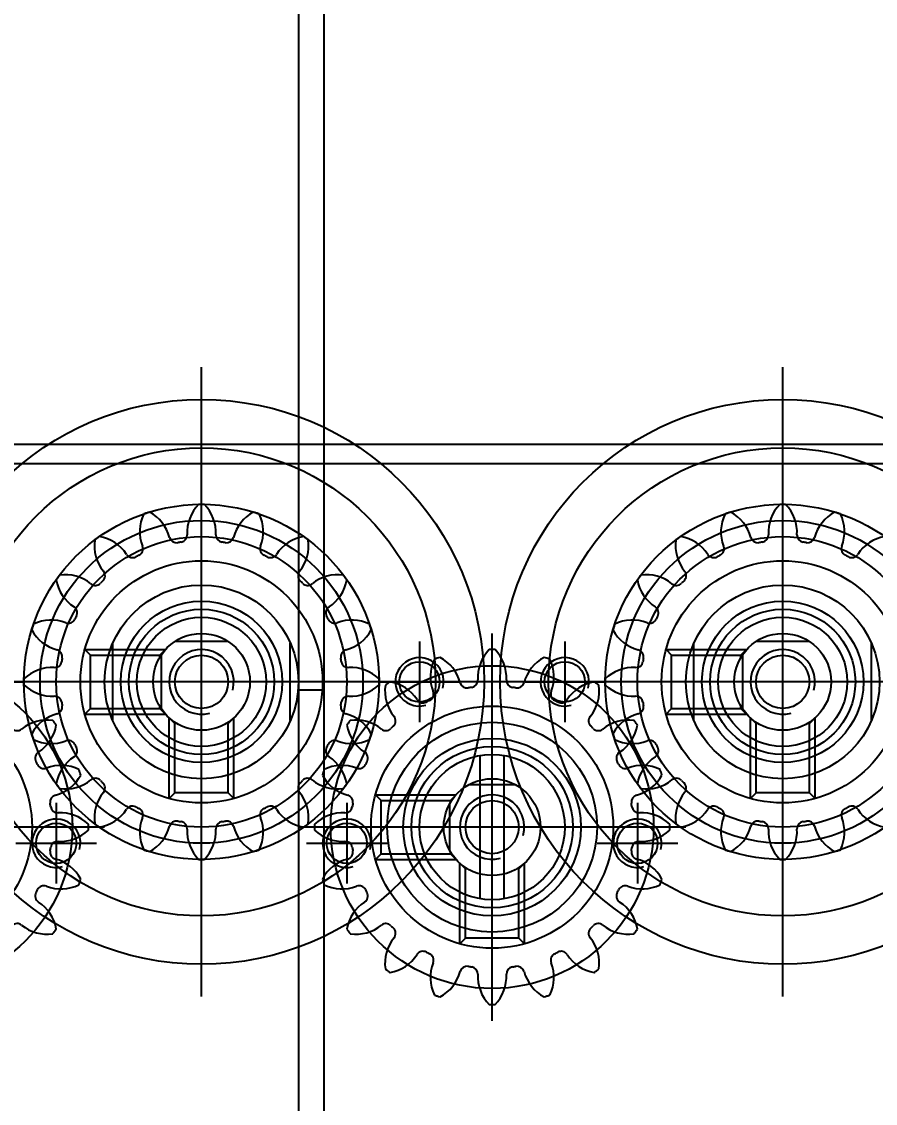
# Model space of a CAD drawing. Header units: inches. Extents: x 0 to 77285, y -118 to 40065.
# Drawn here: x 15554.5 to 15607.4, y 25654.9 to 25722 of the extents above; entities that cross this region are included whole.
import ezdxf

# ---------------------------------------------------------------- set-up
doc = ezdxf.new("R2010")
doc.units = ezdxf.units.IN
doc.header["$LTSCALE"] = 5
doc.header["$MEASUREMENT"] = 0
doc.layers.add('A', color=8, linetype='Continuous')
doc.styles.add('SCI', font='')
doc.styles.get('SCI').set_extended_font_data('Gulim')
doc.dimstyles.new('SCH', dxfattribs={"dimtxt": 2.5, "dimasz": 2, "dimexe": 1.25, "dimexo": 0.625, "dimtad": 1, "dimdec": 8, "dimtxsty": 'SCI', "dimcen": 2.5, "dimclrd": 4, "dimclre": 4, "dimclrt": 7, "dimadec": 8, "dimazin": 2, "dimtfac": 1, "dimtdec": 8, "dimtmove": 0, "dimatfit": 3, "dimfxl": 1, "dimarcsym": 0})

# ---------------------------------------------------------------- blocks, each defined once
blk = doc.blocks.new('A$Cc399747e')
at = {"ltscale": 5}
for p, q in [((1711.792, 71), (1711.792, 1381)), ((1710.192, 1101), (1710.192, 71)), ((1711.792, 596), (1710.192, 596))]:
    blk.add_line(p, q, dxfattribs=at)
for p, q in [((1699.792, 616.5), (1699.792, 592.5)), ((1681.792, 615), (1681.792, 576)), ((1717.792, 615), (1717.792, 576)), ((1699.792, 612), (1699.792, 597)), ((1697.792, 611.729), (1697.792, 606.736)), ((1697.792, 611.729), (1698.142, 611.379)), ((1698.142, 611.379), (1701.442, 611.379)), ((1698.142, 611.379), (1698.142, 607.086)), ((1701.792, 611.729), (1701.442, 611.379)), ((1701.442, 611.379), (1701.442, 607.086)), ((1701.792, 611.729), (1701.792, 606.736)), ((1699.792, 610), (1699.792, 599)), ((1699.042, 608.937), (1699.042, 600.063)), ((1700.542, 608.937), (1700.542, 600.063)), ((1681.792, 608.5), (1681.792, 582.5)), ((1681.792, 608.5), (1681.792, 582.5)), ((1690.792, 603), (1690.792, 608)), ((1708.792, 603), (1708.792, 608)), ((1717.792, 608.5), (1717.792, 582.5)), ((1717.792, 608.5), (1717.792, 582.5)), ((1726.792, 603), (1726.792, 608)), ((1681.792, 607.5), (1681.792, 583.5)), ((1717.792, 607.5), (1717.792, 583.5)), ((1698.142, 607.086), (1697.792, 606.736)), ((1698.142, 607.086), (1698.271, 607.086)), ((1701.313, 607.086), (1701.442, 607.086)), ((1701.442, 607.086), (1701.792, 606.736)), ((1707.021, 606.5), (1702.028, 606.5)), ((1702.378, 606.15), (1702.028, 606.5)), ((1702.378, 606.15), (1702.378, 606.021)), ((1706.671, 606.15), (1702.378, 606.15)), ((1702.433, 603.077), (1702.433, 605.923)), ((1707.021, 606.5), (1706.671, 606.15)), ((1706.671, 606.15), (1706.671, 602.85)), ((1693.292, 605.5), (1688.292, 605.5)), ((1711.292, 605.5), (1706.292, 605.5)), ((1729.292, 605.5), (1724.292, 605.5)), ((1687.792, 604.5), (1711.792, 604.5)), ((1692.292, 604.5), (1707.292, 604.5)), ((1694.292, 604.5), (1705.292, 604.5)), ((1723.792, 604.5), (1747.792, 604.5)), ((1728.292, 604.5), (1743.292, 604.5)), ((1679.792, 602.729), (1679.792, 597.736)), ((1679.792, 602.729), (1680.142, 602.379)), ((1683.792, 602.729), (1683.442, 602.379)), ((1683.792, 602.729), (1683.792, 597.736)), ((1702.378, 602.85), (1702.028, 602.5)), ((1702.378, 602.98), (1702.378, 602.85)), ((1706.671, 602.85), (1702.378, 602.85)), ((1707.021, 602.5), (1706.671, 602.85)), ((1715.792, 602.729), (1715.792, 597.736)), ((1715.792, 602.729), (1716.142, 602.379)), ((1719.792, 602.729), (1719.442, 602.379)), ((1719.792, 602.729), (1719.792, 597.736)), ((1680.142, 602.379), (1683.442, 602.379)), ((1680.142, 602.379), (1680.142, 598.086)), ((1683.442, 602.379), (1683.442, 598.086)), ((1707.021, 602.5), (1702.028, 602.5)), ((1716.142, 602.379), (1719.442, 602.379)), ((1716.142, 602.379), (1716.142, 598.086)), ((1719.442, 602.379), (1719.442, 598.086)), ((1701.215, 601.859), (1698.369, 601.859)), ((1676.292, 597.898), (1676.292, 593.102)), ((1680.142, 598.086), (1679.792, 597.736)), ((1680.142, 598.086), (1680.271, 598.086)), ((1683.313, 598.086), (1683.442, 598.086)), ((1683.442, 598.086), (1683.792, 597.736)), ((1687.292, 597.898), (1687.292, 593.102)), ((1695.292, 593), (1695.292, 598)), ((1704.292, 593), (1704.292, 598)), ((1712.292, 597.898), (1712.292, 593.102)), ((1716.142, 598.086), (1715.792, 597.736)), ((1716.142, 598.086), (1716.271, 598.086)), ((1719.313, 598.086), (1719.442, 598.086)), ((1719.442, 598.086), (1719.792, 597.736)), ((1723.292, 597.898), (1723.292, 593.102)), ((1689.021, 597.5), (1684.028, 597.5)), ((1684.378, 597.15), (1684.028, 597.5)), ((1689.021, 597.5), (1688.671, 597.15)), ((1725.021, 597.5), (1720.028, 597.5)), ((1720.378, 597.15), (1720.028, 597.5)), ((1725.021, 597.5), (1724.671, 597.15)), ((1684.293, 593.843), (1684.293, 597.157)), ((1684.378, 597.15), (1684.378, 597.021)), ((1688.671, 597.15), (1684.378, 597.15)), ((1688.671, 597.15), (1688.671, 593.85)), ((1720.293, 593.843), (1720.293, 597.157)), ((1720.378, 597.15), (1720.378, 597.021)), ((1724.671, 597.15), (1720.378, 597.15)), ((1724.671, 597.15), (1724.671, 593.85)), ((1662.292, 595.5), (1701.292, 595.5)), ((1668.792, 595.5), (1694.792, 595.5)), ((1668.792, 595.5), (1694.792, 595.5)), ((1669.792, 595.5), (1693.792, 595.5)), ((1697.792, 595.5), (1692.792, 595.5)), ((1698.292, 595.5), (1737.292, 595.5)), ((1706.792, 595.5), (1701.792, 595.5)), ((1704.792, 595.5), (1730.792, 595.5)), ((1704.792, 595.5), (1730.792, 595.5)), ((1705.792, 595.5), (1729.792, 595.5)), ((1733.792, 595.5), (1728.792, 595.5)), ((1684.378, 593.85), (1684.028, 593.5)), ((1684.378, 593.98), (1684.378, 593.85)), ((1688.671, 593.85), (1684.378, 593.85)), ((1689.021, 593.5), (1688.671, 593.85)), ((1720.378, 593.85), (1720.028, 593.5)), ((1720.378, 593.98), (1720.378, 593.85)), ((1724.671, 593.85), (1720.378, 593.85)), ((1725.021, 593.5), (1724.671, 593.85)), ((1689.021, 593.5), (1684.028, 593.5)), ((1725.021, 593.5), (1720.028, 593.5)), ((1680.135, 592.999), (1683.449, 592.999)), ((1716.135, 592.999), (1719.449, 592.999)), ((1627.792, 582), (2635.792, 582))]:
    blk.add_line(p, q)
at = {"ltscale": 4}
for p, q in [((1627.792, 582), (2635.792, 582)), ((1627.792, 580.8), (2635.792, 580.8))]:
    blk.add_line(p, q, dxfattribs=at)
for centre, radius in [((1699.792, 604.5), 10), ((1735.792, 604.5), 10), ((1681.792, 595.5), 17.5), ((1717.792, 595.5), 17.5), ((1699.792, 604.5), 7.5), ((1735.792, 604.5), 7.5), ((1699.792, 604.5), 6.5), ((1681.792, 595.5), 14.5), ((1699.792, 604.5), 5.5), ((1717.792, 595.5), 14.5), ((1699.792, 604.5), 5), ((1699.792, 604.5), 4.5), ((1699.792, 604.5), 4.5), ((1699.792, 604.5), 3), ((1699.792, 604.5), 3), ((1690.792, 605.5), 1.25), ((1708.792, 605.5), 1.25), ((1726.792, 605.5), 1.25), ((1681.792, 595.5), 11), ((1699.792, 604.5), 1.65), ((1717.792, 595.5), 11), ((1681.792, 595.5), 10), ((1717.792, 595.5), 10), ((1681.792, 595.5), 9), ((1717.792, 595.5), 9), ((1681.792, 595.5), 7.5), ((1717.792, 595.5), 7.5), ((1681.792, 595.5), 6), ((1717.792, 595.5), 6), ((1681.792, 595.5), 5), ((1681.792, 595.5), 4.5), ((1717.792, 595.5), 5), ((1717.792, 595.5), 4.5), ((1681.792, 595.5), 4), ((1717.792, 595.5), 4), ((1681.792, 595.5), 3), ((1681.792, 595.5), 3), ((1717.792, 595.5), 3), ((1717.792, 595.5), 3), ((1681.792, 595.5), 1.65), ((1695.292, 595.5), 1.25), ((1704.292, 595.5), 1.25), ((1717.792, 595.5), 1.65)]:
    blk.add_circle(centre, radius)
for centre, radius, start, end in [((1701.404, 613.758), 2.5, 135.86546, 183.15785), ((1699.792, 604.5), 11, 90, 90.94936), ((1699.792, 604.5), 11, 89.05064, 90), ((1698.18, 613.758), 2.5, 356.84215, 44.13454), ((1698.464, 613.803), 2.5, 153.86546, 201.15785), ((1699.792, 604.5), 11, 108, 108.94936), ((1699.792, 604.5), 11, 107.05064, 108), ((1695.398, 612.807), 2.5, 14.84215, 62.13454), ((1704.186, 612.807), 2.5, 117.86546, 165.15785), ((1699.792, 604.5), 11, 72, 72.94936), ((1699.792, 604.5), 11, 71.05064, 72), ((1701.12, 613.803), 2.5, 338.84215, 26.13454), ((1695.655, 612.937), 2.5, 171.86546, 219.15785), ((1699.792, 604.5), 11, 126, 126.94936), ((1699.792, 604.5), 11, 125.05064, 126), ((1693.046, 611.042), 2.5, 32.84215, 80.13454), ((1698.242, 613.56), 0.442, 194.84215, 279.71096), ((1698.467, 613.596), 0.442, 278.28904, 3.15785), ((1701.117, 613.596), 0.442, 176.84215, 261.71096), ((1701.343, 613.56), 0.442, 260.28904, 345.15785), ((1706.538, 611.042), 2.5, 99.86546, 147.15785), ((1703.929, 612.937), 2.5, 320.84215, 8.13454), ((1699.792, 604.5), 11, 54, 54.94936), ((1699.792, 604.5), 11, 53.05064, 54), ((1695.721, 612.741), 0.442, 296.28904, 21.15785), ((1699.792, 604.5), 8.75, 99, 99.71096), ((1699.792, 604.5), 8.75, 98.28904, 99), ((1699.792, 604.5), 8.75, 81, 81.71096), ((1699.792, 604.5), 8.75, 80.28904, 81), ((1703.863, 612.741), 0.442, 158.84215, 243.71096), ((1695.518, 612.637), 0.442, 212.84215, 297.71096), ((1699.792, 604.5), 8.75, 117, 117.71096), ((1699.792, 604.5), 8.75, 116.28904, 117), ((1699.792, 604.5), 8.75, 63, 63.71096), ((1699.792, 604.5), 8.75, 62.28904, 63), ((1704.066, 612.637), 0.442, 242.28904, 327.15785), ((1693.374, 611.08), 0.442, 314.28904, 39.15785), ((1706.21, 611.08), 0.442, 140.84215, 225.71096), ((1699.792, 604.5), 11, 144, 144.94936), ((1693.25, 611.246), 2.5, 189.86546, 237.15785), ((1699.792, 604.5), 11, 143.05064, 144), ((1691.355, 608.637), 2.5, 50.84215, 98.13454), ((1693.213, 610.918), 0.442, 230.84215, 315.71096), ((1699.792, 604.5), 8.75, 135, 135.71096), ((1699.792, 604.5), 8.75, 134.28904, 135), ((1699.792, 604.5), 8.75, 45, 45.71096), ((1699.792, 604.5), 8.75, 44.28904, 45), ((1706.372, 610.918), 0.442, 224.28904, 309.15785), ((1708.229, 608.637), 2.5, 81.86546, 129.15785), ((1706.334, 611.246), 2.5, 302.84215, 350.13454), ((1699.792, 604.5), 11, 36, 36.94936), ((1699.792, 604.5), 11, 35.05064, 36), ((1735.792, 604.5), 11, 144, 144.94936), ((1729.25, 611.246), 2.5, 189.86546, 237.15785), ((1735.792, 604.5), 11, 143.05064, 144), ((1727.355, 608.637), 2.5, 50.84215, 98.13454), ((1729.213, 610.918), 0.442, 230.84215, 315.71096), ((1691.655, 608.774), 0.442, 332.28904, 57.15785), ((1707.929, 608.774), 0.442, 122.84215, 207.71096), ((1727.655, 608.774), 0.442, 332.28904, 57.15785), ((1699.792, 604.5), 11, 161.05064, 162), ((1690.489, 605.828), 2.5, 68.84215, 116.13454), ((1691.551, 608.571), 0.442, 248.84215, 333.71096), ((1699.792, 604.5), 8.75, 153, 153.71096), ((1699.792, 604.5), 8.75, 152.28904, 153), ((1699.792, 604.5), 8.75, 27, 27.71096), ((1699.792, 604.5), 8.75, 26.28904, 27), ((1708.033, 608.571), 0.442, 206.28904, 291.15785), ((1709.095, 605.828), 2.5, 63.86546, 111.15785), ((1699.792, 604.5), 11, 18, 18.94936), ((1735.792, 604.5), 11, 161.05064, 162), ((1726.489, 605.828), 2.5, 68.84215, 116.13454), ((1727.551, 608.571), 0.442, 248.84215, 333.71096), ((1735.792, 604.5), 8.75, 153, 153.71096), ((1735.792, 604.5), 8.75, 152.28904, 153), ((1699.792, 604.5), 11, 162, 162.94936), ((1691.486, 608.894), 2.5, 207.86546, 255.15785), ((1708.098, 608.894), 2.5, 284.84215, 332.13454), ((1699.792, 604.5), 11, 17.05064, 18), ((1735.792, 604.5), 11, 162, 162.94936), ((1727.486, 608.894), 2.5, 207.86546, 255.15785), ((1690.792, 605.5), 1.5, 165, 105), ((1708.792, 605.5), 1.5, 165, 105), ((1726.792, 605.5), 1.5, 165, 105), ((1681.792, 595.5), 11, 108, 108.94936), ((1681.792, 595.5), 11, 107.05064, 108), ((1677.398, 603.807), 2.5, 14.84215, 62.13454), ((1683.404, 604.758), 2.5, 135.86546, 183.15785), ((1681.792, 595.5), 11, 90, 90.94936), ((1681.792, 595.5), 11, 89.05064, 90), ((1680.18, 604.758), 2.5, 356.84215, 44.13454), ((1686.186, 603.807), 2.5, 117.86546, 165.15785), ((1681.792, 595.5), 11, 72, 72.94936), ((1681.792, 595.5), 11, 71.05064, 72), ((1690.732, 606.051), 0.442, 350.28904, 75.15785), ((1699.792, 604.5), 8.75, 170.28904, 171), ((1699.792, 604.5), 2, 165, 105), ((1708.852, 606.051), 0.442, 104.84215, 189.71096), ((1699.792, 604.5), 8.75, 9, 9.71096), ((1717.792, 595.5), 11, 108, 108.94936), ((1717.792, 595.5), 11, 107.05064, 108), ((1713.398, 603.807), 2.5, 14.84215, 62.13454), ((1719.404, 604.758), 2.5, 135.86546, 183.15785), ((1717.792, 595.5), 11, 90, 90.94936), ((1717.792, 595.5), 11, 89.05064, 90), ((1716.18, 604.758), 2.5, 356.84215, 44.13454), ((1722.186, 603.807), 2.5, 117.86546, 165.15785), ((1717.792, 595.5), 11, 72, 72.94936), ((1717.792, 595.5), 11, 71.05064, 72), ((1726.732, 606.051), 0.442, 350.28904, 75.15785), ((1735.792, 604.5), 8.75, 170.28904, 171), ((1680.464, 604.803), 2.5, 153.86546, 201.15785), ((1683.12, 604.803), 2.5, 338.84215, 26.13454), ((1690.534, 602.888), 2.5, 86.84215, 134.13454), ((1690.697, 605.825), 0.442, 266.84215, 351.71096), ((1699.792, 604.5), 8.75, 171, 171.71096), ((1699.792, 604.5), 8.75, 8.28904, 9), ((1708.888, 605.825), 0.442, 188.28904, 273.15785), ((1709.05, 602.888), 2.5, 45.86546, 93.15785), ((1716.464, 604.803), 2.5, 153.86546, 201.15785), ((1719.12, 604.803), 2.5, 338.84215, 26.13454), ((1726.534, 602.888), 2.5, 86.84215, 134.13454), ((1726.697, 605.825), 0.442, 266.84215, 351.71096), ((1735.792, 604.5), 8.75, 171, 171.71096), ((1680.467, 604.596), 0.442, 278.28904, 3.15785), ((1683.117, 604.596), 0.442, 176.84215, 261.71096), ((1699.792, 604.5), 11, 179.05064, 180), ((1699.792, 604.5), 11, 360, 0.94936), ((1716.467, 604.596), 0.442, 278.28904, 3.15785), ((1719.117, 604.596), 0.442, 176.84215, 261.71096), ((1735.792, 604.5), 11, 179.05064, 180), ((1675.046, 602.042), 2.5, 32.84215, 80.13454), ((1677.721, 603.741), 0.442, 296.28904, 21.15785), ((1680.242, 604.56), 0.442, 194.84215, 279.71096), ((1681.792, 595.5), 8.75, 99, 99.71096), ((1681.792, 595.5), 8.75, 98.28904, 99), ((1681.792, 595.5), 8.75, 81, 81.71096), ((1681.792, 595.5), 8.75, 80.28904, 81), ((1683.343, 604.56), 0.442, 260.28904, 345.15785), ((1685.863, 603.741), 0.442, 158.84215, 243.71096), ((1688.538, 602.042), 2.5, 99.86546, 147.15785), ((1685.929, 603.937), 2.5, 320.84215, 8.13454), ((1681.792, 595.5), 11, 54, 54.94936), ((1681.792, 595.5), 11, 53.05064, 54), ((1699.792, 604.5), 11, 180, 180.94936), ((1690.534, 606.112), 2.5, 225.86546, 273.15785), ((1709.05, 606.112), 2.5, 266.84215, 314.13454), ((1699.792, 604.5), 11, 359.05064, 0), ((1713.655, 603.937), 2.5, 171.86546, 219.15785), ((1717.792, 595.5), 11, 126, 126.94936), ((1717.792, 595.5), 11, 125.05064, 126), ((1711.046, 602.042), 2.5, 32.84215, 80.13454), ((1713.721, 603.741), 0.442, 296.28904, 21.15785), ((1716.242, 604.56), 0.442, 194.84215, 279.71096), ((1717.792, 595.5), 8.75, 99, 99.71096), ((1717.792, 595.5), 8.75, 98.28904, 99), ((1717.792, 595.5), 8.75, 81, 81.71096), ((1717.792, 595.5), 8.75, 80.28904, 81), ((1719.343, 604.56), 0.442, 260.28904, 345.15785), ((1721.863, 603.741), 0.442, 158.84215, 243.71096), ((1724.538, 602.042), 2.5, 99.86546, 147.15785), ((1721.929, 603.937), 2.5, 320.84215, 8.13454), ((1717.792, 595.5), 11, 54, 54.94936), ((1717.792, 595.5), 11, 53.05064, 54), ((1735.792, 604.5), 11, 180, 180.94936), ((1726.534, 606.112), 2.5, 225.86546, 273.15785), ((1677.518, 603.637), 0.442, 212.84215, 297.71096), ((1681.792, 595.5), 8.75, 117, 117.71096), ((1681.792, 595.5), 8.75, 116.28904, 117), ((1681.792, 595.5), 8.75, 63, 63.71096), ((1681.792, 595.5), 8.75, 62.28904, 63), ((1686.066, 603.637), 0.442, 242.28904, 327.15785), ((1690.697, 603.175), 0.442, 8.28904, 93.15785), ((1699.792, 604.5), 8.75, 188.28904, 189), ((1699.792, 604.5), 8.75, 351, 351.71096), ((1708.888, 603.175), 0.442, 86.84215, 171.71096), ((1713.518, 603.637), 0.442, 212.84215, 297.71096), ((1717.792, 595.5), 8.75, 117, 117.71096), ((1717.792, 595.5), 8.75, 116.28904, 117), ((1717.792, 595.5), 8.75, 63, 63.71096), ((1717.792, 595.5), 8.75, 62.28904, 63), ((1722.066, 603.637), 0.442, 242.28904, 327.15785), ((1726.697, 603.175), 0.442, 8.28904, 93.15785), ((1735.792, 604.5), 8.75, 188.28904, 189), ((1690.732, 602.95), 0.442, 284.84215, 9.71096), ((1699.792, 604.5), 8.75, 189, 189.71096), ((1708.852, 602.95), 0.442, 170.28904, 255.15785), ((1699.792, 604.5), 8.75, 350.28904, 351), ((1726.732, 602.95), 0.442, 284.84215, 9.71096), ((1735.792, 604.5), 8.75, 189, 189.71096), ((1688.21, 602.08), 0.442, 140.84215, 225.71096), ((1690.229, 599.637), 2.5, 81.86546, 129.15785), ((1691.486, 600.106), 2.5, 104.84215, 152.13454), ((1681.792, 595.5), 11, 36, 36.94936), ((1681.792, 595.5), 11, 35.05064, 36), ((1708.098, 600.106), 2.5, 27.86546, 75.15785), ((1717.792, 595.5), 11, 144, 144.94936), ((1717.792, 595.5), 11, 143.05064, 144), ((1709.355, 599.637), 2.5, 50.84215, 98.13454), ((1711.374, 602.08), 0.442, 314.28904, 39.15785), ((1724.21, 602.08), 0.442, 140.84215, 225.71096), ((1726.229, 599.637), 2.5, 81.86546, 129.15785), ((1727.486, 600.106), 2.5, 104.84215, 152.13454), ((1717.792, 595.5), 11, 36, 36.94936), ((1717.792, 595.5), 11, 35.05064, 36), ((1681.792, 595.5), 8.75, 45, 45.71096), ((1681.792, 595.5), 8.75, 44.28904, 45), ((1688.372, 601.918), 0.442, 224.28904, 309.15785), ((1699.792, 604.5), 11, 197.05064, 198), ((1688.334, 602.246), 2.5, 302.84215, 350.13454), ((1711.25, 602.246), 2.5, 189.86546, 237.15785), ((1699.792, 604.5), 11, 342, 342.94936), ((1711.213, 601.918), 0.442, 230.84215, 315.71096), ((1717.792, 595.5), 8.75, 135, 135.71096), ((1717.792, 595.5), 8.75, 134.28904, 135), ((1717.792, 595.5), 8.75, 45, 45.71096), ((1717.792, 595.5), 8.75, 44.28904, 45), ((1724.372, 601.918), 0.442, 224.28904, 309.15785), ((1735.792, 604.5), 11, 197.05064, 198), ((1724.334, 602.246), 2.5, 302.84215, 350.13454), ((1699.792, 604.5), 11, 198, 198.94936), ((1690.489, 603.172), 2.5, 243.86546, 291.15785), ((1691.551, 600.429), 0.442, 26.28904, 111.15785), ((1699.792, 604.5), 8.75, 206.28904, 207), ((1699.792, 604.5), 8.75, 333, 333.71096), ((1708.033, 600.429), 0.442, 68.84215, 153.71096), ((1709.095, 603.172), 2.5, 248.84215, 296.13454), ((1699.792, 604.5), 11, 341.05064, 342), ((1735.792, 604.5), 11, 198, 198.94936), ((1726.489, 603.172), 2.5, 243.86546, 291.15785), ((1727.551, 600.429), 0.442, 26.28904, 111.15785), ((1735.792, 604.5), 8.75, 206.28904, 207), ((1689.929, 599.774), 0.442, 122.84215, 207.71096), ((1691.655, 600.226), 0.442, 302.84215, 27.71096), ((1699.792, 604.5), 8.75, 207, 207.71096), ((1707.929, 600.226), 0.442, 152.28904, 237.15785), ((1699.792, 604.5), 8.75, 332.28904, 333), ((1709.655, 599.774), 0.442, 332.28904, 57.15785), ((1725.929, 599.774), 0.442, 122.84215, 207.71096), ((1727.655, 600.226), 0.442, 302.84215, 27.71096), ((1735.792, 604.5), 8.75, 207, 207.71096), ((1681.792, 595.5), 8.75, 27, 27.71096), ((1681.792, 595.5), 8.75, 26.28904, 27), ((1690.033, 599.571), 0.442, 206.28904, 291.15785), ((1691.095, 596.828), 2.5, 63.86546, 111.15785), ((1693.25, 597.754), 2.5, 122.84215, 170.13454), ((1708.489, 596.828), 2.5, 68.84215, 116.13454), ((1706.334, 597.754), 2.5, 9.86546, 57.15785), ((1709.551, 599.571), 0.442, 248.84215, 333.71096), ((1717.792, 595.5), 8.75, 153, 153.71096), ((1717.792, 595.5), 8.75, 152.28904, 153), ((1717.792, 595.5), 8.75, 27, 27.71096), ((1717.792, 595.5), 8.75, 26.28904, 27), ((1726.033, 599.571), 0.442, 206.28904, 291.15785), ((1727.095, 596.828), 2.5, 63.86546, 111.15785), ((1729.25, 597.754), 2.5, 122.84215, 170.13454), ((1690.098, 599.894), 2.5, 284.84215, 332.13454), ((1681.792, 595.5), 11, 18, 18.94936), ((1681.792, 595.5), 11, 17.05064, 18), ((1717.792, 595.5), 11, 162, 162.94936), ((1709.486, 599.894), 2.5, 207.86546, 255.15785), ((1717.792, 595.5), 11, 161.05064, 162), ((1726.098, 599.894), 2.5, 284.84215, 332.13454), ((1717.792, 595.5), 11, 18, 18.94936), ((1717.792, 595.5), 11, 17.05064, 18), ((1699.792, 604.5), 11, 215.05064, 216), ((1699.792, 604.5), 11, 216, 216.94936), ((1691.355, 600.363), 2.5, 261.86546, 309.15785), ((1693.213, 598.082), 0.442, 44.28904, 129.15785), ((1699.792, 604.5), 8.75, 224.28904, 225), ((1699.792, 604.5), 8.75, 225, 225.71096), ((1693.374, 597.921), 0.442, 320.84215, 45.71096), ((1706.21, 597.921), 0.442, 134.28904, 219.15785), ((1699.792, 604.5), 8.75, 314.28904, 315), ((1699.792, 604.5), 8.75, 315, 315.71096), ((1706.372, 598.082), 0.442, 50.84215, 135.71096), ((1708.229, 600.363), 2.5, 230.84215, 278.13454), ((1699.792, 604.5), 11, 323.05064, 324), ((1699.792, 604.5), 11, 324, 324.94936), ((1735.792, 604.5), 11, 215.05064, 216), ((1735.792, 604.5), 11, 216, 216.94936), ((1727.355, 600.363), 2.5, 261.86546, 309.15785), ((1729.213, 598.082), 0.442, 44.28904, 129.15785), ((1681.792, 595.5), 2, 165, 105), ((1690.852, 597.051), 0.442, 104.84215, 189.71096), ((1695.655, 596.063), 2.5, 140.84215, 188.13454), ((1703.929, 596.063), 2.5, 351.86546, 39.15785), ((1708.732, 597.051), 0.442, 350.28904, 75.15785), ((1717.792, 595.5), 2, 165, 105), ((1726.852, 597.051), 0.442, 104.84215, 189.71096), ((1681.792, 595.5), 8.75, 9, 9.71096), ((1681.792, 595.5), 8.75, 8.28904, 9), ((1690.888, 596.825), 0.442, 188.28904, 273.15785), ((1693.046, 597.958), 2.5, 279.86546, 327.15785), ((1695.292, 595.5), 1.5, 165, 105), ((1695.518, 596.363), 0.442, 62.28904, 147.15785), ((1699.792, 604.5), 8.75, 242.28904, 243), ((1699.792, 604.5), 8.75, 243, 243.71096), ((1695.721, 596.259), 0.442, 338.84215, 63.71096), ((1704.292, 595.5), 1.5, 165, 105), ((1703.863, 596.259), 0.442, 116.28904, 201.15785), ((1699.792, 604.5), 8.75, 296.28904, 297), ((1699.792, 604.5), 8.75, 297, 297.71096), ((1704.066, 596.363), 0.442, 32.84215, 117.71096), ((1706.538, 597.958), 2.5, 212.84215, 260.13454), ((1708.697, 596.825), 0.442, 266.84215, 351.71096), ((1717.792, 595.5), 8.75, 171, 171.71096), ((1717.792, 595.5), 8.75, 170.28904, 171), ((1717.792, 595.5), 8.75, 9, 9.71096), ((1717.792, 595.5), 8.75, 8.28904, 9), ((1726.888, 596.825), 0.442, 188.28904, 273.15785), ((1691.05, 593.888), 2.5, 45.86546, 93.15785), ((1698.464, 595.197), 2.5, 158.84215, 206.13454), ((1698.242, 595.44), 0.442, 80.28904, 165.15785), ((1699.792, 604.5), 8.75, 260.28904, 261), ((1699.792, 604.5), 8.75, 261, 261.71096), ((1699.792, 604.5), 8.75, 278.28904, 279), ((1699.792, 604.5), 8.75, 279, 279.71096), ((1701.343, 595.44), 0.442, 14.84215, 99.71096), ((1701.12, 595.197), 2.5, 333.86546, 21.15785), ((1708.534, 593.888), 2.5, 86.84215, 134.13454), ((1727.05, 593.888), 2.5, 45.86546, 93.15785), ((1691.05, 597.112), 2.5, 266.84215, 314.13454), ((1681.792, 595.5), 11, 360, 0.94936), ((1681.792, 595.5), 11, 359.05064, 0), ((1699.792, 604.5), 11, 233.05064, 234), ((1699.792, 604.5), 11, 234, 234.94936), ((1695.398, 596.194), 2.5, 297.86546, 345.15785), ((1698.467, 595.405), 0.442, 356.84215, 81.71096), ((1701.404, 595.243), 2.5, 176.84215, 224.13454), ((1698.18, 595.243), 2.5, 315.86546, 3.15785), ((1701.117, 595.405), 0.442, 98.28904, 183.15785), ((1704.186, 596.194), 2.5, 194.84215, 242.13454), ((1699.792, 604.5), 11, 305.05064, 306), ((1699.792, 604.5), 11, 306, 306.94936), ((1717.792, 595.5), 11, 179.05064, 180), ((1717.792, 595.5), 11, 180, 180.94936), ((1708.534, 597.112), 2.5, 225.86546, 273.15785), ((1727.05, 597.112), 2.5, 266.84215, 314.13454), ((1717.792, 595.5), 11, 360, 0.94936), ((1717.792, 595.5), 11, 359.05064, 0), ((1690.888, 594.175), 0.442, 86.84215, 171.71096), ((1708.697, 594.175), 0.442, 8.28904, 93.15785), ((1726.888, 594.175), 0.442, 86.84215, 171.71096), ((1690.852, 593.95), 0.442, 170.28904, 255.15785), ((1681.792, 595.5), 8.75, 350.28904, 351), ((1681.792, 595.5), 8.75, 351, 351.71096), ((1699.792, 604.5), 11, 251.05064, 252), ((1699.792, 604.5), 11, 252, 252.94936), ((1699.792, 604.5), 11, 287.05064, 288), ((1699.792, 604.5), 11, 288, 288.94936), ((1708.732, 593.95), 0.442, 284.84215, 9.71096), ((1717.792, 595.5), 8.75, 188.28904, 189), ((1717.792, 595.5), 8.75, 189, 189.71096), ((1726.852, 593.95), 0.442, 170.28904, 255.15785), ((1717.792, 595.5), 8.75, 350.28904, 351), ((1717.792, 595.5), 8.75, 351, 351.71096), ((1690.098, 591.106), 2.5, 27.86546, 75.15785), ((1699.792, 604.5), 11, 269.05064, 270), ((1699.792, 604.5), 11, 270, 270.94936), ((1709.486, 591.106), 2.5, 104.84215, 152.13454), ((1726.098, 591.106), 2.5, 27.86546, 75.15785), ((1690.033, 591.429), 0.442, 68.84215, 153.71096), ((1691.095, 594.172), 2.5, 248.84215, 296.13454), ((1681.792, 595.5), 11, 341.05064, 342), ((1681.792, 595.5), 11, 342, 342.94936), ((1717.792, 595.5), 11, 197.05064, 198), ((1717.792, 595.5), 11, 198, 198.94936), ((1708.489, 594.172), 2.5, 243.86546, 291.15785), ((1709.551, 591.429), 0.442, 26.28904, 111.15785), ((1726.033, 591.429), 0.442, 68.84215, 153.71096), ((1727.095, 594.172), 2.5, 248.84215, 296.13454), ((1717.792, 595.5), 11, 341.05064, 342), ((1717.792, 595.5), 11, 342, 342.94936), ((1689.929, 591.226), 0.442, 152.28904, 237.15785), ((1681.792, 595.5), 8.75, 332.28904, 333), ((1681.792, 595.5), 8.75, 333, 333.71096), ((1709.655, 591.226), 0.442, 302.84215, 27.71096), ((1717.792, 595.5), 8.75, 206.28904, 207), ((1717.792, 595.5), 8.75, 207, 207.71096), ((1725.929, 591.226), 0.442, 152.28904, 237.15785), ((1717.792, 595.5), 8.75, 332.28904, 333), ((1717.792, 595.5), 8.75, 333, 333.71096), ((1688.334, 588.754), 2.5, 9.86546, 57.15785), ((1711.25, 588.754), 2.5, 122.84215, 170.13454), ((1724.334, 588.754), 2.5, 9.86546, 57.15785), ((1688.21, 588.921), 0.442, 134.28904, 219.15785), ((1681.792, 595.5), 8.75, 314.28904, 315), ((1681.792, 595.5), 8.75, 315, 315.71096), ((1688.372, 589.082), 0.442, 50.84215, 135.71096), ((1690.229, 591.363), 2.5, 230.84215, 278.13454), ((1681.792, 595.5), 11, 324, 324.94936), ((1717.792, 595.5), 11, 215.05064, 216), ((1709.355, 591.363), 2.5, 261.86546, 309.15785), ((1711.213, 589.082), 0.442, 44.28904, 129.15785), ((1717.792, 595.5), 8.75, 224.28904, 225), ((1717.792, 595.5), 8.75, 225, 225.71096), ((1711.374, 588.921), 0.442, 320.84215, 45.71096), ((1724.21, 588.921), 0.442, 134.28904, 219.15785), ((1717.792, 595.5), 8.75, 314.28904, 315), ((1717.792, 595.5), 8.75, 315, 315.71096), ((1724.372, 589.082), 0.442, 50.84215, 135.71096), ((1726.229, 591.363), 2.5, 230.84215, 278.13454), ((1717.792, 595.5), 11, 324, 324.94936), ((1685.929, 587.063), 2.5, 351.86546, 39.15785), ((1681.792, 595.5), 11, 323.05064, 324), ((1717.792, 595.5), 11, 216, 216.94936), ((1713.655, 587.063), 2.5, 140.84215, 188.13454), ((1721.929, 587.063), 2.5, 351.86546, 39.15785), ((1717.792, 595.5), 11, 323.05064, 324), ((1675.046, 588.958), 2.5, 279.86546, 327.15785), ((1677.518, 587.363), 0.442, 62.28904, 147.15785), ((1681.792, 595.5), 8.75, 242.28904, 243), ((1681.792, 595.5), 8.75, 243, 243.71096), ((1677.721, 587.259), 0.442, 338.84215, 63.71096), ((1685.863, 587.259), 0.442, 116.28904, 201.15785), ((1681.792, 595.5), 8.75, 296.28904, 297), ((1681.792, 595.5), 8.75, 297, 297.71096), ((1686.066, 587.363), 0.442, 32.84215, 117.71096), ((1688.538, 588.958), 2.5, 212.84215, 260.13454), ((1711.046, 588.958), 2.5, 279.86546, 327.15785), ((1713.518, 587.363), 0.442, 62.28904, 147.15785), ((1717.792, 595.5), 8.75, 242.28904, 243), ((1717.792, 595.5), 8.75, 243, 243.71096), ((1713.721, 587.259), 0.442, 338.84215, 63.71096), ((1721.863, 587.259), 0.442, 116.28904, 201.15785), ((1717.792, 595.5), 8.75, 296.28904, 297), ((1717.792, 595.5), 8.75, 297, 297.71096), ((1722.066, 587.363), 0.442, 32.84215, 117.71096), ((1724.538, 588.958), 2.5, 212.84215, 260.13454), ((1680.464, 586.197), 2.5, 158.84215, 206.13454), ((1677.398, 587.194), 2.5, 297.86546, 345.15785), ((1680.242, 586.44), 0.442, 80.28904, 165.15785), ((1681.792, 595.5), 8.75, 260.28904, 261), ((1681.792, 595.5), 8.75, 261, 261.71096), ((1680.467, 586.405), 0.442, 356.84215, 81.71096), ((1683.117, 586.405), 0.442, 98.28904, 183.15785), ((1681.792, 595.5), 8.75, 278.28904, 279), ((1681.792, 595.5), 8.75, 279, 279.71096), ((1683.343, 586.44), 0.442, 14.84215, 99.71096), ((1686.186, 587.194), 2.5, 194.84215, 242.13454), ((1683.12, 586.197), 2.5, 333.86546, 21.15785), ((1681.792, 595.5), 11, 305.05064, 306), ((1681.792, 595.5), 11, 306, 306.94936), ((1717.792, 595.5), 11, 233.05064, 234), ((1717.792, 595.5), 11, 234, 234.94936), ((1716.464, 586.197), 2.5, 158.84215, 206.13454), ((1713.398, 587.194), 2.5, 297.86546, 345.15785), ((1716.242, 586.44), 0.442, 80.28904, 165.15785), ((1717.792, 595.5), 8.75, 260.28904, 261), ((1717.792, 595.5), 8.75, 261, 261.71096), ((1716.467, 586.405), 0.442, 356.84215, 81.71096), ((1719.117, 586.405), 0.442, 98.28904, 183.15785), ((1717.792, 595.5), 8.75, 278.28904, 279), ((1717.792, 595.5), 8.75, 279, 279.71096), ((1719.343, 586.44), 0.442, 14.84215, 99.71096), ((1722.186, 587.194), 2.5, 194.84215, 242.13454), ((1719.12, 586.197), 2.5, 333.86546, 21.15785), ((1717.792, 595.5), 11, 305.05064, 306), ((1717.792, 595.5), 11, 306, 306.94936), ((1683.404, 586.243), 2.5, 176.84215, 224.13454), ((1680.18, 586.243), 2.5, 315.86546, 3.15785), ((1719.404, 586.243), 2.5, 176.84215, 224.13454), ((1716.18, 586.243), 2.5, 315.86546, 3.15785), ((1681.792, 595.5), 11, 251.05064, 252), ((1681.792, 595.5), 11, 252, 252.94936), ((1681.792, 595.5), 11, 269.05064, 270), ((1681.792, 595.5), 11, 270, 270.94936), ((1681.792, 595.5), 11, 287.05064, 288), ((1681.792, 595.5), 11, 288, 288.94936), ((1717.792, 595.5), 11, 251.05064, 252), ((1717.792, 595.5), 11, 252, 252.94936), ((1717.792, 595.5), 11, 269.05064, 270), ((1717.792, 595.5), 11, 270, 270.94936), ((1717.792, 595.5), 11, 287.05064, 288), ((1717.792, 595.5), 11, 288, 288.94936)]:
    blk.add_arc(centre, radius, start, end)
blk = doc.blocks.new('*D366')
at = {"color": 4, "lineweight": -2, "transparency": 16777216}
for p, q in [((12554.65, 23925.55), (12554.65, 28076.143)), ((17979.65, 23925.05), (17979.65, 28076.143)), ((12714.65, 27976.143), (17819.65, 27976.143))]:
    blk.add_line(p, q, dxfattribs=at)
at = {"color": 4, "transparency": 16777216}
for points in [[(12714.65, 28002.81), (12714.65, 27949.477), (12554.65, 27976.143)], [(17819.65, 28002.81), (17819.65, 27949.477), (17979.65, 27976.143)]]:
    blk.add_solid(points, dxfattribs=at)
at = {"layer": 'Defpoints', "color": 0, "transparency": 16777216}
for p in [(17979.65, 27976.143), (12554.65, 23875.55), (17979.65, 23875.05)]:
    blk.add_point(p, dxfattribs=at)
at = {"color": 7, "transparency": 16777216, "insert": (15267.15, 28128.806), "char_height": 200, "attachment_point": 5, "style": 'SCI'}
blk.add_mtext('5425', dxfattribs=at)
blk = doc.blocks.new('*D367')
at = {"color": 4, "lineweight": -2, "transparency": 16777216}
for p, q in [((12554.65, 23925.55), (12554.65, 29140.675)), ((21064.65, 23433.05), (21064.65, 29140.675)), ((12714.65, 29040.675), (20904.65, 29040.675))]:
    blk.add_line(p, q, dxfattribs=at)
at = {"color": 4, "transparency": 16777216}
for points in [[(12714.65, 29067.342), (12714.65, 29014.009), (12554.65, 29040.675)], [(20904.65, 29067.342), (20904.65, 29014.009), (21064.65, 29040.675)]]:
    blk.add_solid(points, dxfattribs=at)
at = {"layer": 'Defpoints', "color": 0, "transparency": 16777216}
for p in [(21064.65, 29040.675), (12554.65, 23875.55), (21064.65, 23383.05)]:
    blk.add_point(p, dxfattribs=at)
at = {"color": 7, "transparency": 16777216, "insert": (16809.65, 29193.472), "char_height": 200, "attachment_point": 5, "style": 'SCI'}
blk.add_mtext('8510', dxfattribs=at)
blk = doc.blocks.new('*D374')
at = {"color": 4, "lineweight": -2, "transparency": 16777216}
for p, q in [((12554.65, 23925.55), (12554.65, 30215.876)), ((37924.65, 23433.05), (37924.65, 30215.876)), ((12714.65, 30115.876), (37764.65, 30115.876))]:
    blk.add_line(p, q, dxfattribs=at)
at = {"color": 4, "transparency": 16777216}
for points in [[(12714.65, 30142.543), (12714.65, 30089.21), (12554.65, 30115.876)], [(37764.65, 30142.543), (37764.65, 30089.21), (37924.65, 30115.876)]]:
    blk.add_solid(points, dxfattribs=at)
at = {"layer": 'Defpoints', "color": 0, "transparency": 16777216}
for p in [(37924.65, 30115.876), (12554.65, 23875.55), (37924.65, 23383.05)]:
    blk.add_point(p, dxfattribs=at)
at = {"color": 7, "transparency": 16777216, "insert": (25239.65, 30268.539), "char_height": 200, "attachment_point": 5, "style": 'SCI'}
blk.add_mtext('25370', dxfattribs=at)

msp = doc.modelspace()

# ---------------------------------------------------------------- block references
at = {"layer": 'A', "rotation": 180}
msp.add_blockref('A$Cc399747e', (17283.44187244, 26276.55060516), dxfattribs=at)

# ---------------------------------------------------------------- dimensions: what is measured, and where the dimension line sits
for base, p2, picture, middle in [((37924.649780898, 30115.8761734788), (37924.649780898, 23383.0504762948), '*D374', (25239.649780898, 30268.5392893244)), ((21064.649780898, 29040.6754827387), (21064.649780898, 23383.0504762948), '*D367', (16809.649780898, 29193.4717543765)), ((17979.649780898, 27976.1433020648), (17979.649780898, 23875.0504762948), '*D366', (15267.149780898, 28128.8064179103))]:
    dim = msp.add_linear_dim(base=base, p1=(12554.649780898, 23875.5504762968), p2=p2, dimstyle='SCH', override={"dimscale": 80})
    dim.commit()
    dim.dimension.update_dxf_attribs({"geometry": picture, "text_midpoint": middle})

doc.saveas('drawing.dxf')
